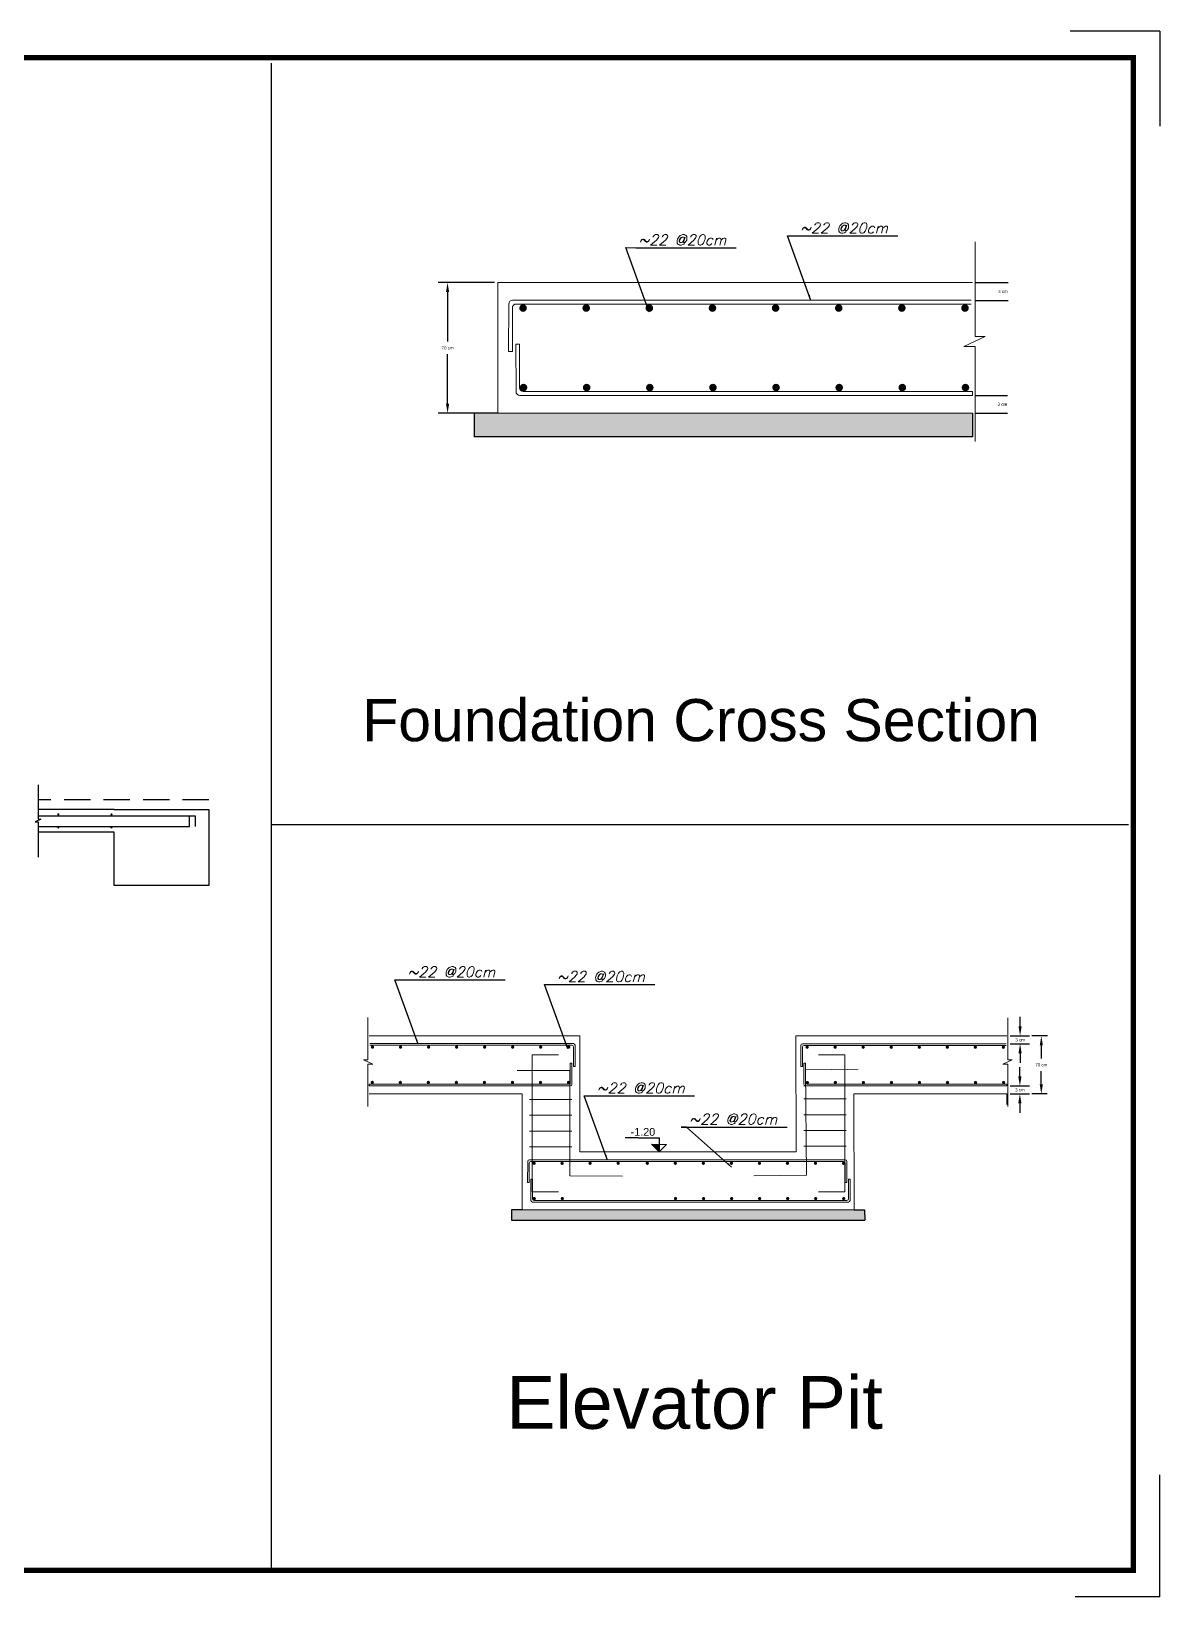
# Model space of a CAD drawing. Header units: inches. Extents: x -1152 to 1352, y 183 to 608.
# Drawn here: x 924.64 to 946.05, y 288.97 to 318.67 of the extents above; entities that cross this region are included whole.
import ezdxf

# ---------------------------------------------------------------- set-up
doc = ezdxf.new("R2010")
doc.units = ezdxf.units.IN
doc.header["$MEASUREMENT"] = 0
for name, pattern in [('CENTER2', [1.125, 0.75, -0.125, 0.125, -0.125]), ('DASHED', [0.75, 0.5, -0.25]), ('HIDDEN', [0.375, 0.25, -0.125])]:
    doc.linetypes.add(name, pattern=pattern)
for name, color, linetype, lineweight in [('armator tooli', 6, 'Continuous', 9), ('Layer4', 252, 'Continuous', 25), ('maghta', 2, 'Continuous', 9)]:
    doc.layers.add(name, color=color, linetype=linetype, lineweight=lineweight)
for name, color, linetype in [('AX', 1, 'CENTER2'), ('PDF_0', 7, 'Continuous'), ('PDF_Text', 7, 'Continuous'), ('SAZE_DRAWINGS', 7, 'Continuous')]:
    doc.layers.add(name, color=color, linetype=linetype)
doc.styles.add('PDF Arial', font='arial.ttf')
doc.styles.add('SAZE_STYLE', font='romancp.shx', dxfattribs={"oblique": 15})
doc.styles.get("Standard").update_dxf_attribs({"font": 'arial.ttf'})
doc.dimstyles.new('SAZE_DIM_STYLE', dxfattribs={"dimtxt": 0.2, "dimasz": 0.2, "dimexe": 0.1, "dimexo": 0.05, "dimgap": 0.05, "dimtad": 0, "dimzin": 0, "dimdsep": 46, "dimtxsty": 'SAZE_STYLE', "dimcen": 0.09, "dimclrd": 2, "dimclre": 2, "dimclrt": 3, "dimadec": 0, "dimazin": 0, "dimtfac": 1, "dimtdec": 4, "dimtix": 1, "dimtmove": 1, "dimatfit": 3, "dimfxl": 1, "dimtolj": 1, "dimtzin": 0, "dimarcsym": 0})
doc.dimstyles.get("Standard").update_dxf_attribs({"dimtxt": 0.18, "dimasz": 0.18, "dimexe": 0.18, "dimexo": 0.0625, "dimgap": 0.09, "dimtad": 0, "dimtih": 1, "dimtoh": 1, "dimdec": 4, "dimzin": 0, "dimdsep": 46, "dimtxsty": 'Standard', "dimcen": 0.09, "dimadec": 0, "dimazin": 0, "dimtfac": 1, "dimtdec": 4, "dimtofl": 0, "dimtmove": 0, "dimatfit": 3, "dimfxl": 1, "dimtolj": 1, "dimtzin": 0, "dimarcsym": 0})

# ---------------------------------------------------------------- blocks, each defined once
blk = doc.blocks.new('*D507')
at = {"color": 0, "lineweight": -2, "transparency": 16777216}
for p, q in [((943.393, 298.841), (943.393, 299.021)), ((943.206, 298.661), (943.573, 298.661)), ((943.206, 298.511), (943.573, 298.511)), ((943.393, 298.331), (943.393, 298.151))]:
    blk.add_line(p, q, dxfattribs=at)
at = {"color": 0, "transparency": 16777216}
for points in [[(943.363, 298.841), (943.423, 298.841), (943.393, 298.661)], [(943.363, 298.331), (943.423, 298.331), (943.393, 298.511)]]:
    blk.add_solid(points, dxfattribs=at)
at = {"layer": 'DEFPOINTS', "color": 0, "transparency": 16777216}
for p in [(943.143, 298.661), (943.143, 298.511), (943.393, 298.661)]:
    blk.add_point(p, dxfattribs=at)
at = {"color": 0, "transparency": 16777216, "insert": (943.393, 298.586), "char_height": 0.06, "attachment_point": 5}
blk.add_mtext('\\A1;3 cm', dxfattribs=at)
blk = doc.blocks.new('*D508')
at = {"color": 0, "lineweight": -2, "transparency": 16777216}
for p, q in [((943.397, 299.791), (943.397, 299.971)), ((943.206, 299.611), (943.577, 299.611)), ((943.206, 299.461), (943.577, 299.461)), ((943.397, 299.281), (943.397, 299.101))]:
    blk.add_line(p, q, dxfattribs=at)
at = {"color": 0, "transparency": 16777216}
for points in [[(943.367, 299.791), (943.427, 299.791), (943.397, 299.611)], [(943.367, 299.281), (943.427, 299.281), (943.397, 299.461)]]:
    blk.add_solid(points, dxfattribs=at)
at = {"layer": 'DEFPOINTS', "color": 0, "transparency": 16777216}
for p in [(943.143, 299.611), (943.143, 299.461), (943.397, 299.461)]:
    blk.add_point(p, dxfattribs=at)
at = {"color": 0, "transparency": 16777216, "insert": (943.397, 299.536), "char_height": 0.06, "attachment_point": 5}
blk.add_mtext('\\A1;3 cm', dxfattribs=at)
blk = doc.blocks.new('*D506')
at = {"color": 0, "lineweight": -2, "transparency": 16777216}
for p, q in [((943.919, 299.611), (943.62, 299.611)), ((943.8, 299.431), (943.8, 299.182)), ((943.8, 298.691), (943.8, 298.94)), ((943.914, 298.511), (943.62, 298.511))]:
    blk.add_line(p, q, dxfattribs=at)
at = {"color": 0, "transparency": 16777216}
for points in [[(943.77, 299.431), (943.83, 299.431), (943.8, 299.611)], [(943.77, 298.691), (943.83, 298.691), (943.8, 298.511)]]:
    blk.add_solid(points, dxfattribs=at)
at = {"layer": 'DEFPOINTS', "color": 0, "transparency": 16777216}
for p in [(943.982, 299.611), (943.8, 298.511), (943.976, 298.511)]:
    blk.add_point(p, dxfattribs=at)
at = {"color": 0, "transparency": 16777216, "insert": (943.8, 299.061), "char_height": 0.06, "attachment_point": 5}
blk.add_mtext('\\A1;70 cm', dxfattribs=at)
blk = doc.blocks.new('*D509')
at = {"color": 0, "lineweight": -2, "transparency": 16777216}
for p, q in [((933.424, 313.903), (932.354, 313.903)), ((932.534, 313.723), (932.534, 312.785)), ((932.534, 311.606), (932.534, 312.544)), ((933.424, 311.426), (932.354, 311.426))]:
    blk.add_line(p, q, dxfattribs=at)
at = {"color": 0, "transparency": 16777216}
for points in [[(932.504, 313.723), (932.564, 313.723), (932.534, 313.903)], [(932.504, 311.606), (932.564, 311.606), (932.534, 311.426)]]:
    blk.add_solid(points, dxfattribs=at)
at = {"layer": 'DEFPOINTS', "color": 0, "transparency": 16777216}
for p in [(933.486, 313.903), (932.534, 311.426), (933.486, 311.426)]:
    blk.add_point(p, dxfattribs=at)
at = {"color": 0, "transparency": 16777216, "insert": (932.534, 312.664), "char_height": 0.06, "attachment_point": 5}
blk.add_mtext('\\A1;70 cm', dxfattribs=at)
blk = doc.blocks.new('*D510')
at = {"color": 0, "lineweight": -2, "transparency": 16777216}
for p, q in [((942.555, 311.764), (943.161, 311.764)), ((942.555, 311.426), (943.161, 311.426))]:
    blk.add_line(p, q, dxfattribs=at)
at = {"layer": 'DEFPOINTS', "color": 0, "transparency": 16777216}
for p in [(942.493, 311.764), (943.061, 311.764), (942.493, 311.426)]:
    blk.add_point(p, dxfattribs=at)
at = {"color": 0, "transparency": 16777216, "insert": (943.061, 311.595), "char_height": 0.06, "attachment_point": 5}
blk.add_mtext('\\A1;3 cm', dxfattribs=at)
blk = doc.blocks.new('*D511')
at = {"color": 0, "lineweight": -2, "transparency": 16777216}
for p, q in [((942.555, 313.903), (943.171, 313.903)), ((942.555, 313.565), (943.171, 313.565))]:
    blk.add_line(p, q, dxfattribs=at)
at = {"layer": 'DEFPOINTS', "color": 0, "transparency": 16777216}
for p in [(942.493, 313.903), (942.493, 313.565), (943.071, 313.565)]:
    blk.add_point(p, dxfattribs=at)
at = {"color": 0, "transparency": 16777216, "insert": (943.071, 313.734), "char_height": 0.06, "attachment_point": 5}
blk.add_mtext('\\A1;3 cm', dxfattribs=at)

msp = doc.modelspace()

# ---------------------------------------------------------------- hatches: boundary and pattern name
h = msp.add_hatch()
h.set_pattern_fill('AR-CONC', color=256, scale=0.045032)
h.set_pattern_definition([(50, (719.74349, 246.18568), (0.32299624, -0.0282585), [0.03377396, -0.3715136]), (355, (719.7435, 246.18568), (-0.06248243, 0.3387268), [0.02701917, -0.29721086]), (100.45144, (719.7704, 246.18332), (0.2605138, 0.31046826), [0.02870345, -0.31573796]), (46.1842, (719.7435, 246.27574), (0.4805996, -0.07453656), [0.0506609, -0.5572704]), (96.63564, (719.78354, 246.26953), (0.4208965, 0.4386646), [0.0430552, -0.4736072]), (351.18416, (719.7435, 246.27574), (0.4208965, 0.4386646), [0.0405288, -0.4458163]), (21, (719.78852, 246.25323), (0.26879888, -0.18130713), [0.03377396, -0.3715136]), (326, (719.78852, 246.25323), (0.10956964, 0.3265492), [0.02701917, -0.29721086]), (71.45144, (719.81092, 246.23812), (0.3783685, 0.14524206), [0.02870345, -0.31573796]), (37.5, (719.74349, 246.18568), (0.00547582, 0.14990859), [0, -0.2936083, 0, -0.30171406, 0, -0.29833666]), (7.5, (719.74349, 246.18568), (0.11846534, 0.17761128), [0, -0.17202204, 0, -0.28685351, 0, -0.11370567]), (327.5, (719.64306, 246.18568), (0.240390646, -0.0101569), [0, -0.11257987, 0, -0.3512492, 0, -0.46608067]), (317.5, (719.59803, 246.18568), (0.2626201, 0.04507922), [0, -0.14635383, 0, -0.2332655, 0, -0.33098482])])
h.paths.add_polyline_path([(942.49281, 311.42606), (938.57607, 311.42606), (938.3727, 310.97574), (942.49281, 310.97574)])
h.paths.add_polyline_path([(938.57607, 311.42606), (933.70837, 311.42606), (933.45133, 310.97574), (938.3727, 310.97574)])
h.paths.add_polyline_path([(933.70837, 311.42606), (933.48642, 311.42606), (933.0361, 311.42606), (933.03614, 310.97574), (933.45133, 310.97574)])
h = msp.add_hatch()
h.set_pattern_fill('AR-CONC', color=256, scale=0.02)
h.set_pattern_definition([(50, (823.27543, 269.53759), (0.14345204, -0.01255043), [0.015, -0.165]), (355, (823.27543, 269.5376), (-0.02775027, 0.15043843), [0.012, -0.132]), (100.45144, (823.28738, 269.53655), (0.11570177, 0.137888), [0.01274804, -0.14022842]), (46.1842, (823.27543, 269.5776), (0.21344827, -0.03310386), [0.0225, -0.2475]), (96.63564, (823.29321, 269.57484), (0.1869324, 0.19482372), [0.01912207, -0.21034275]), (351.18416, (823.27543, 269.5776), (0.1869324, 0.1948237), [0.018, -0.198]), (21, (823.29543, 269.56759), (0.11938141, -0.08052378), [0.015, -0.165]), (326, (823.29543, 269.5676), (0.04866307, 0.14503), [0.012, -0.132]), (71.45144, (823.30537, 269.56088), (0.16804448, 0.06450623), [0.01274804, -0.14022842]), (37.5, (823.275425, 269.537594), (0.00243197, 0.06657877), [0, -0.1304, 0, -0.134, 0, -0.1325]), (7.5, (823.275425, 269.537594), (0.052613907, 0.078882342), [0, -0.0764, 0, -0.1274, 0, -0.0505]), (327.5, (823.230825, 269.537594), (0.106764487, -0.004510974), [0, -0.05, 0, -0.156, 0, -0.207]), (317.5, (823.210825, 269.53759), (0.116637234, 0.020021), [0, -0.065, 0, -0.1036, 0, -0.147])])
h.paths.add_polyline_path([(940.44671, 296.31295), (940.24671, 296.31295), (933.94671, 296.31275), (933.74671, 296.31274), (933.74506, 296.11275), (940.44835, 296.11295)])
at = {"layer": 'armator tooli'}
h = msp.add_hatch(color=256, dxfattribs=at)
h.dxf.hatch_style = 1
h.paths.add_polyline_path([(934.03872, 313.42031, 1), (933.89462, 313.42031, 1)])
h = msp.add_hatch(color=256, dxfattribs=at)
h.dxf.hatch_style = 1
h.paths.add_polyline_path([(935.23657, 313.42031, 1), (935.09247, 313.42031, 1)])
h = msp.add_hatch(color=256, dxfattribs=at)
h.dxf.hatch_style = 1
h.paths.add_polyline_path([(936.43442, 313.42031, 1), (936.29032, 313.42031, 1)])
h = msp.add_hatch(color=256, dxfattribs=at)
h.dxf.hatch_style = 1
h.paths.add_polyline_path([(937.63227, 313.42031, 1), (937.48817, 313.42031, 1)])
h = msp.add_hatch(color=256, dxfattribs=at)
h.dxf.hatch_style = 1
h.paths.add_polyline_path([(938.83012, 313.42031, 1), (938.68602, 313.42031, 1)])
h = msp.add_hatch(color=256, dxfattribs=at)
h.dxf.hatch_style = 1
h.paths.add_polyline_path([(940.02797, 313.42031, 1), (939.88387, 313.42031, 1)])
h = msp.add_hatch(color=256, dxfattribs=at)
h.dxf.hatch_style = 1
h.paths.add_polyline_path([(941.22582, 313.42031, 1), (941.08172, 313.42031, 1)])
h = msp.add_hatch(color=256, dxfattribs=at)
h.dxf.hatch_style = 1
h.paths.add_polyline_path([(942.42367, 313.42031, 1), (942.27957, 313.42031, 1)])
h = msp.add_hatch(color=256, dxfattribs=at)
h.dxf.hatch_style = 1
h.paths.add_polyline_path([(934.04755, 311.912, 1), (933.90345, 311.912, 1)])
h = msp.add_hatch(color=256, dxfattribs=at)
h.dxf.hatch_style = 1
h.paths.add_polyline_path([(935.2454, 311.912, 1), (935.1013, 311.912, 1)])
h = msp.add_hatch(color=256, dxfattribs=at)
h.dxf.hatch_style = 1
h.paths.add_polyline_path([(936.44325, 311.912, 1), (936.29915, 311.912, 1)])
h = msp.add_hatch(color=256, dxfattribs=at)
h.dxf.hatch_style = 1
h.paths.add_polyline_path([(937.6411, 311.912, 1), (937.497, 311.912, 1)])
h = msp.add_hatch(color=256, dxfattribs=at)
h.dxf.hatch_style = 1
h.paths.add_polyline_path([(938.83895, 311.912, 1), (938.69485, 311.912, 1)])
h = msp.add_hatch(color=256, dxfattribs=at)
h.dxf.hatch_style = 1
h.paths.add_polyline_path([(940.0368, 311.912, 1), (939.8927, 311.912, 1)])
h = msp.add_hatch(color=256, dxfattribs=at)
h.dxf.hatch_style = 1
h.paths.add_polyline_path([(941.23465, 311.912, 1), (941.09055, 311.912, 1)])
h = msp.add_hatch(color=256, dxfattribs=at)
h.dxf.hatch_style = 1
h.paths.add_polyline_path([(942.4325, 311.912, 1), (942.2884, 311.912, 1)])
h = msp.add_hatch(color=256, dxfattribs=at)
h.dxf.hatch_style = 1
h.paths.add_polyline_path([(931.07742, 299.39845, -1), (931.14142, 299.39845, -1)])
h = msp.add_hatch(color=256, dxfattribs=at)
h.dxf.hatch_style = 1
h.paths.add_polyline_path([(931.60942, 299.39845, -1), (931.67342, 299.39845, -1)])
h = msp.add_hatch(color=256, dxfattribs=at)
h.dxf.hatch_style = 1
h.paths.add_polyline_path([(932.14142, 299.39845, -1), (932.20542, 299.39845, -1)])
h = msp.add_hatch(color=256, dxfattribs=at)
h.dxf.hatch_style = 1
h.paths.add_polyline_path([(932.67342, 299.39845, -1), (932.73742, 299.39845, -1)])
h = msp.add_hatch(color=256, dxfattribs=at)
h.dxf.hatch_style = 1
h.paths.add_polyline_path([(933.20542, 299.39845, -1), (933.26942, 299.39845, -1)])
h = msp.add_hatch(color=256, dxfattribs=at)
h.dxf.hatch_style = 1
h.paths.add_polyline_path([(933.73742, 299.39845, -1), (933.80142, 299.39845, -1)])
h = msp.add_hatch(color=256, dxfattribs=at)
h.dxf.hatch_style = 1
h.paths.add_polyline_path([(934.26942, 299.39845, -1), (934.33342, 299.39845, -1)])
h = msp.add_hatch(color=256, dxfattribs=at)
h.dxf.hatch_style = 1
h.paths.add_polyline_path([(934.80142, 299.39845, -1), (934.86542, 299.39845, -1)])
h = msp.add_hatch(color=256, dxfattribs=at)
h.dxf.hatch_style = 1
h.paths.add_polyline_path([(939.38829, 299.39671, 1), (939.32429, 299.39671, 1)])
h = msp.add_hatch(color=256, dxfattribs=at)
h.dxf.hatch_style = 1
h.paths.add_polyline_path([(939.92029, 299.39671, 1), (939.85629, 299.39671, 1)])
h = msp.add_hatch(color=256, dxfattribs=at)
h.dxf.hatch_style = 1
h.paths.add_polyline_path([(940.45229, 299.39671, 1), (940.38829, 299.39671, 1)])
h = msp.add_hatch(color=256, dxfattribs=at)
h.dxf.hatch_style = 1
h.paths.add_polyline_path([(940.98429, 299.39671, 1), (940.92029, 299.39671, 1)])
h = msp.add_hatch(color=256, dxfattribs=at)
h.dxf.hatch_style = 1
h.paths.add_polyline_path([(941.51629, 299.39671, 1), (941.45229, 299.39671, 1)])
h = msp.add_hatch(color=256, dxfattribs=at)
h.dxf.hatch_style = 1
h.paths.add_polyline_path([(942.04829, 299.39671, 1), (941.98429, 299.39671, 1)])
h = msp.add_hatch(color=256, dxfattribs=at)
h.dxf.hatch_style = 1
h.paths.add_polyline_path([(942.58029, 299.39671, 1), (942.51629, 299.39671, 1)])
h = msp.add_hatch(color=256, dxfattribs=at)
h.dxf.hatch_style = 1
h.paths.add_polyline_path([(943.11229, 299.39671, 1), (943.04829, 299.39671, 1)])
h = msp.add_hatch(color=256, dxfattribs=at)
h.dxf.hatch_style = 1
h.paths.add_polyline_path([(931.0735, 298.72857, -1), (931.1375, 298.72857, -1)])
h = msp.add_hatch(color=256, dxfattribs=at)
h.dxf.hatch_style = 1
h.paths.add_polyline_path([(931.6055, 298.72857, -1), (931.6695, 298.72857, -1)])
h = msp.add_hatch(color=256, dxfattribs=at)
h.dxf.hatch_style = 1
h.paths.add_polyline_path([(932.1375, 298.72857, -1), (932.2015, 298.72857, -1)])
h = msp.add_hatch(color=256, dxfattribs=at)
h.dxf.hatch_style = 1
h.paths.add_polyline_path([(932.6695, 298.72857, -1), (932.7335, 298.72857, -1)])
h = msp.add_hatch(color=256, dxfattribs=at)
h.dxf.hatch_style = 1
h.paths.add_polyline_path([(933.2015, 298.72857, -1), (933.2655, 298.72857, -1)])
h = msp.add_hatch(color=256, dxfattribs=at)
h.dxf.hatch_style = 1
h.paths.add_polyline_path([(933.7335, 298.72857, -1), (933.7975, 298.72857, -1)])
h = msp.add_hatch(color=256, dxfattribs=at)
h.dxf.hatch_style = 1
h.paths.add_polyline_path([(934.2655, 298.72857, -1), (934.3295, 298.72857, -1)])
h = msp.add_hatch(color=256, dxfattribs=at)
h.dxf.hatch_style = 1
h.paths.add_polyline_path([(934.7975, 298.72857, -1), (934.8615, 298.72857, -1)])
h = msp.add_hatch(color=256, dxfattribs=at)
h.dxf.hatch_style = 1
h.paths.add_polyline_path([(939.39222, 298.72683, 1), (939.32822, 298.72683, 1)])
h = msp.add_hatch(color=256, dxfattribs=at)
h.dxf.hatch_style = 1
h.paths.add_polyline_path([(939.92422, 298.72683, 1), (939.86022, 298.72683, 1)])
h = msp.add_hatch(color=256, dxfattribs=at)
h.dxf.hatch_style = 1
h.paths.add_polyline_path([(940.45622, 298.72683, 1), (940.39222, 298.72683, 1)])
h = msp.add_hatch(color=256, dxfattribs=at)
h.dxf.hatch_style = 1
h.paths.add_polyline_path([(940.98822, 298.72683, 1), (940.92422, 298.72683, 1)])
h = msp.add_hatch(color=256, dxfattribs=at)
h.dxf.hatch_style = 1
h.paths.add_polyline_path([(941.52022, 298.72683, 1), (941.45622, 298.72683, 1)])
h = msp.add_hatch(color=256, dxfattribs=at)
h.dxf.hatch_style = 1
h.paths.add_polyline_path([(942.05222, 298.72683, 1), (941.98822, 298.72683, 1)])
h = msp.add_hatch(color=256, dxfattribs=at)
h.dxf.hatch_style = 1
h.paths.add_polyline_path([(942.58422, 298.72683, 1), (942.52022, 298.72683, 1)])
h = msp.add_hatch(color=256, dxfattribs=at)
h.dxf.hatch_style = 1
h.paths.add_polyline_path([(943.11622, 298.72683, 1), (943.05222, 298.72683, 1)])
h = msp.add_hatch(color=256, dxfattribs=at)
h.dxf.hatch_style = 1
h.paths.add_polyline_path([(934.20716, 297.19451, 1), (934.14316, 297.19451, 1)])
h = msp.add_hatch(color=256, dxfattribs=at)
h.dxf.hatch_style = 1
h.paths.add_polyline_path([(934.73916, 297.19448, 1), (934.67516, 297.19449, 1)])
h = msp.add_hatch(color=256, dxfattribs=at)
h.dxf.hatch_style = 1
h.paths.add_polyline_path([(935.27116, 297.19446, 1), (935.20716, 297.19446, 1)])
h = msp.add_hatch(color=256, dxfattribs=at)
h.dxf.hatch_style = 1
h.paths.add_polyline_path([(935.80316, 297.19443, 1), (935.73916, 297.19443, 1)])
h = msp.add_hatch(color=256, dxfattribs=at)
h.dxf.hatch_style = 1
h.paths.add_polyline_path([(936.2913, 297.19469, 1), (936.3553, 297.19468, 1)])
h = msp.add_hatch(color=256, dxfattribs=at)
h.dxf.hatch_style = 1
h.paths.add_polyline_path([(936.8233, 297.19466, 1), (936.8873, 297.19466, 1)])
h = msp.add_hatch(color=256, dxfattribs=at)
h.dxf.hatch_style = 1
h.paths.add_polyline_path([(937.3553, 297.19463, 1), (937.4193, 297.19463, 1)])
h = msp.add_hatch(color=256, dxfattribs=at)
h.dxf.hatch_style = 1
h.paths.add_polyline_path([(937.8873, 297.19461, 1), (937.9513, 297.1946, 1)])
h = msp.add_hatch(color=256, dxfattribs=at)
h.dxf.hatch_style = 1
h.paths.add_polyline_path([(938.4193, 297.19458, 1), (938.4833, 297.19458, 1)])
h = msp.add_hatch(color=256, dxfattribs=at)
h.dxf.hatch_style = 1
h.paths.add_polyline_path([(938.9513, 297.19456, 1), (939.0153, 297.19455, 1)])
h = msp.add_hatch(color=256, dxfattribs=at)
h.dxf.hatch_style = 1
h.paths.add_polyline_path([(939.4833, 297.19453, 1), (939.5473, 297.19453, 1)])
h = msp.add_hatch(color=256, dxfattribs=at)
h.dxf.hatch_style = 1
h.paths.add_polyline_path([(940.0153, 297.1945, 1), (940.0793, 297.1945, 1)])
h = msp.add_hatch(color=256, dxfattribs=at)
h.dxf.hatch_style = 1
h.paths.add_polyline_path([(934.21105, 296.52462, 1), (934.14705, 296.52463, 1)])
h = msp.add_hatch(color=256, dxfattribs=at)
h.dxf.hatch_style = 1
h.paths.add_polyline_path([(934.74305, 296.5246, 1), (934.67905, 296.5246, 1)])
h = msp.add_hatch(color=256, dxfattribs=at)
h.dxf.hatch_style = 1
h.paths.add_polyline_path([(936.82719, 296.52478, 1), (936.89119, 296.52477, 1)])
h = msp.add_hatch(color=256, dxfattribs=at)
h.dxf.hatch_style = 1
h.paths.add_polyline_path([(937.35919, 296.52475, 1), (937.42319, 296.52475, 1)])
h = msp.add_hatch(color=256, dxfattribs=at)
h.dxf.hatch_style = 1
h.paths.add_polyline_path([(937.89119, 296.52472, 1), (937.95519, 296.52472, 1)])
h = msp.add_hatch(color=256, dxfattribs=at)
h.dxf.hatch_style = 1
h.paths.add_polyline_path([(938.42319, 296.5247, 1), (938.48719, 296.52469, 1)])
h = msp.add_hatch(color=256, dxfattribs=at)
h.dxf.hatch_style = 1
h.paths.add_polyline_path([(938.95519, 296.52467, 1), (939.01919, 296.52467, 1)])
h = msp.add_hatch(color=256, dxfattribs=at)
h.dxf.hatch_style = 1
h.paths.add_polyline_path([(939.48719, 296.52465, 1), (939.55119, 296.52464, 1)])
h = msp.add_hatch(color=256, dxfattribs=at)
h.dxf.hatch_style = 1
h.paths.add_polyline_path([(940.01919, 296.52462, 1), (940.08319, 296.52462, 1)])

# ---------------------------------------------------------------- linework, layer by layer
for p, q in [((929.1864, 318.06943), (929.1864, 289.47097)), ((933.48642, 311.42606), (933.0361, 311.42606)), ((933.0361, 311.42606), (933.03614, 310.97574)), ((942.49281, 311.42606), (942.49281, 310.97574)), ((942.49281, 310.97574), (933.03614, 310.97574)), ((924.7668, 304.37391), (924.7668, 303.72585)), ((926.2068, 303.90556), (924.7668, 303.90556)), ((926.2068, 303.90556), (928.0068, 303.90556)), ((928.0068, 303.90556), (928.0068, 302.46556)), ((924.81996, 303.72585), (924.70833, 303.67408)), ((924.70833, 303.67408), (924.7668, 303.67408)), ((924.7668, 303.78791), (927.74444, 303.78791)), ((924.7668, 303.72585), (924.81996, 303.72585)), ((924.7668, 303.67408), (924.7668, 303.47356)), ((924.7668, 303.58664), (927.63553, 303.58664)), ((927.63553, 303.58664), (927.63553, 303.78791)), ((927.74444, 303.78791), (927.74444, 303.58664)), ((929.18075, 303.61994), (945.4523, 303.61994)), ((926.2068, 303.47356), (924.7668, 303.47356)), ((924.7668, 303.47356), (924.7668, 303.0052)), ((926.2068, 302.46556), (926.2068, 303.47356)), ((928.0068, 302.46556), (926.2068, 302.46556)), ((943.143, 298.51101), (943.143, 298.31101)), ((936.14815, 297.67449), (935.90496, 297.67449)), ((933.74671, 296.31274), (933.74506, 296.11275)), ((933.74506, 296.11275), (940.44835, 296.11295)), ((933.94671, 296.31275), (933.74671, 296.31274)), ((940.24671, 296.31295), (940.44671, 296.31295)), ((940.44671, 296.31295), (940.44835, 296.11295))]:
    msp.add_line(p, q)
at = {"linetype": 'DASHED'}
msp.add_line((928.0068, 304.08885), (924.7668, 304.08885), dxfattribs=at)
at = {"layer": 'armator tooli'}
for p, q in [((933.6916, 312.59645), (933.69432, 313.4973)), ((933.76365, 313.42504), (933.76365, 312.59645)), ((933.76637, 313.56914), (933.87623, 313.56914)), ((933.87623, 313.49709), (933.8357, 313.49709)), ((933.87623, 313.56914), (942.4679, 313.56914)), ((942.4679, 313.49709), (933.87623, 313.49709)), ((933.76365, 312.59645), (933.6916, 312.59645)), ((933.90115, 312.73649), (933.8291, 312.73649)), ((933.8291, 312.73649), (933.83284, 311.83555)), ((933.90115, 311.9079), (933.90115, 312.73649)), ((942.49281, 311.7638), (933.90489, 311.7638)), ((933.9732, 311.83585), (942.49281, 311.83585)), ((942.49281, 311.7638), (942.49281, 311.83585)), ((934.87358, 299.46455), (931.05778, 299.46455)), ((931.05778, 299.43255), (934.87358, 299.43255)), ((934.92238, 299.46455), (934.87358, 299.46455)), ((934.87358, 299.43255), (934.89158, 299.43255)), ((934.92358, 299.40055), (934.92358, 299.03255)), ((934.95558, 299.03255), (934.95438, 299.43265)), ((939.23413, 299.03081), (939.23534, 299.43091)), ((939.26613, 299.39881), (939.26613, 299.03081)), ((939.26734, 299.46281), (939.31613, 299.46281)), ((939.31613, 299.43081), (939.29813, 299.43081)), ((939.31613, 299.46281), (943.13194, 299.46281)), ((943.13194, 299.43081), (939.31613, 299.43081)), ((934.63973, 299.25359), (934.13973, 299.25359)), ((934.13973, 299.25359), (934.13973, 296.65359)), ((934.86252, 298.72675), (934.86252, 299.09475)), ((934.86252, 299.09475), (934.89452, 299.09475)), ((934.89452, 299.09475), (934.89285, 298.69462)), ((939.32719, 299.09301), (939.29519, 299.09301)), ((939.29519, 299.09301), (939.29686, 298.69287)), ((939.32719, 298.72501), (939.32719, 299.09301)), ((939.56906, 299.25145), (940.06906, 299.25145)), ((940.06906, 299.25145), (940.06906, 296.65145)), ((933.85533, 298.95698), (934.85533, 298.95698)), ((934.85533, 298.95698), (934.85533, 296.95698)), ((934.92358, 299.03255), (934.95558, 299.03255)), ((939.26613, 299.03081), (939.23413, 299.03081)), ((940.32726, 298.97709), (939.32729, 298.96952)), ((939.32729, 298.96952), (939.34244, 296.96958)), ((931.04671, 298.66275), (931.04671, 298.69475)), ((934.83052, 298.69475), (931.04671, 298.69475)), ((931.04671, 298.66275), (934.86085, 298.66275)), ((934.86252, 298.69475), (934.86252, 298.72709)), ((939.32719, 298.66101), (939.29519, 298.66101)), ((943.143, 298.66101), (939.32886, 298.66101)), ((939.35919, 298.69301), (943.143, 298.69301)), ((943.143, 298.66101), (943.143, 298.69301)), ((934.09058, 298.40611), (934.89058, 298.40611)), ((939.29628, 298.41596), (940.09628, 298.41596)), ((934.09058, 298.10611), (934.89058, 298.10611)), ((939.29628, 298.11596), (940.09628, 298.11596)), ((934.09058, 297.80611), (934.89058, 297.80611)), ((939.29628, 297.81596), (940.09628, 297.81596)), ((934.09058, 297.50611), (934.89058, 297.50611)), ((939.29628, 297.51596), (940.09628, 297.51596)), ((934.05298, 296.82862), (934.05421, 297.22871)), ((934.085, 297.19661), (934.08498, 296.82861)), ((934.08621, 297.26061), (934.135, 297.26061)), ((934.135, 297.22861), (934.117, 297.22861)), ((934.135, 297.26061), (936.27563, 297.26051)), ((936.27562, 297.22851), (934.135, 297.22861)), ((936.26452, 297.26051), (940.07866, 297.26032)), ((940.04833, 297.22832), (936.26452, 297.22851)), ((940.08033, 297.19632), (940.08031, 296.82832)), ((940.11231, 296.82832), (940.11066, 297.22845)), ((934.08498, 296.82861), (934.05298, 296.82862)), ((934.14605, 296.89081), (934.11405, 296.89081)), ((934.11405, 296.89081), (934.11569, 296.49068)), ((934.14603, 296.52281), (934.14605, 296.89081)), ((934.85533, 296.95698), (935.85531, 296.95105)), ((939.34244, 296.96958), (938.34253, 296.95607)), ((940.08031, 296.82832), (940.11231, 296.82832)), ((940.14136, 296.52251), (940.14138, 296.89051)), ((940.14138, 296.89051), (940.17338, 296.89051)), ((940.17338, 296.89051), (940.17215, 296.49042)), ((934.13973, 296.65359), (934.63973, 296.65267)), ((936.27555, 296.4587), (934.14769, 296.45881)), ((934.17803, 296.49081), (936.27555, 296.4907)), ((936.27555, 296.4907), (940.09136, 296.49052)), ((940.09136, 296.45852), (936.27555, 296.4587)), ((940.06906, 296.65145), (939.56906, 296.65052)), ((940.09136, 296.49052), (940.10936, 296.49052)), ((940.14015, 296.45852), (940.09136, 296.45852))]:
    msp.add_line(p, q, dxfattribs=at)
for centre, radius, start, end in [((933.76637, 313.49709), 0.07205, 90.001399, 179.826928), ((933.8357, 313.42504), 0.07205, 90, 180), ((933.9732, 311.9079), 0.07205, 180, 270), ((933.90489, 311.83585), 0.07205, 180.23825, 270), ((934.89158, 299.40055), 0.032, 0, 90), ((934.92238, 299.43255), 0.032, 0.173072, 89.998601), ((939.26734, 299.43081), 0.032, 90.001399, 179.826928), ((939.29813, 299.39881), 0.032, 90, 180), ((934.83052, 298.72675), 0.032, 270, 0), ((934.86085, 298.69475), 0.032, 270, 359.76175), ((939.32886, 298.69301), 0.032, 180.23825, 270), ((939.35919, 298.72501), 0.032, 180, 270), ((934.08621, 297.22861), 0.032, 89.998601, 179.82413), ((934.117, 297.19661), 0.032, 89.997201, 179.997201), ((940.04833, 297.19632), 0.032, 359.997201, 89.997201), ((940.07866, 297.22832), 0.032, 0.235451, 89.997201), ((934.14769, 296.49081), 0.032, 180.235451, 269.997201), ((934.17803, 296.52281), 0.032, 179.997201, 269.997201), ((940.10936, 296.52252), 0.032, 269.997201, 359.997201), ((940.14015, 296.49052), 0.032, 269.998601, 359.82413)]:
    msp.add_arc(centre, radius, start, end, dxfattribs=at)
at = {"layer": 'AX', "linetype": 'HIDDEN', "ltscale": 10, "const_width": 0.01984}
for points in [[(925.1592, 303.81392, -1), (925.13936, 303.81392, -1)], [(926.1672, 303.81392, -1), (926.14736, 303.81392, -1)], [(925.1592, 303.56521, 1), (925.13936, 303.56521, 1)], [(926.1672, 303.56521, 1), (926.14736, 303.56521, 1)]]:
    msp.add_lwpolyline(points, format="xyb", close=True, dxfattribs=at)
at = {"layer": 'Layer4'}
for p, q in [((946.04598, 318.67127), (944.34798, 318.67127)), ((946.04598, 318.67127), (946.04598, 316.87257)), ((946.04598, 288.97127), (946.04598, 291.28531)), ((946.04598, 288.97127), (946.04598, 289.97127)), ((946.04598, 288.97127), (944.44109, 288.97127))]:
    msp.add_line(p, q, dxfattribs=at)
at = {"layer": 'Layer4', "const_width": 0.1}
msp.add_lwpolyline([(904.54598, 318.17127), (945.54598, 318.17127), (945.54598, 289.47127), (904.54598, 289.47127)], close=True, dxfattribs=at)
at = {"layer": 'maghta'}
for p, q in [((942.54471, 312.87848), (942.54471, 314.67976)), ((933.48642, 313.90282), (942.49281, 313.90282)), ((933.48642, 313.90282), (933.48642, 311.42606)), ((942.73337, 312.87848), (942.33247, 312.68983)), ((942.54471, 312.87848), (942.73337, 312.87848)), ((942.33247, 312.68983), (942.54471, 312.68983)), ((942.54471, 312.68983), (942.54471, 310.88855)), ((942.49281, 311.42606), (933.48642, 311.42606)), ((931.02366, 299.15781), (931.02366, 299.95781)), ((943.16605, 299.15607), (943.16605, 299.95607)), ((935.04671, 299.61275), (931.04671, 299.61275)), ((935.04671, 299.61275), (935.04671, 297.41275)), ((939.14671, 297.41101), (939.143, 299.61101)), ((939.143, 299.61101), (943.143, 299.61101)), ((931.02366, 299.15781), (930.93987, 299.15781)), ((930.93987, 299.15781), (931.11792, 299.07402)), ((943.24984, 299.15607), (943.07179, 299.07228)), ((943.16605, 299.15607), (943.24984, 299.15607)), ((931.11792, 299.07402), (931.02366, 299.07402)), ((931.02366, 299.07402), (931.02366, 298.27402)), ((943.07179, 299.07228), (943.16605, 299.07228)), ((943.16605, 299.07228), (943.16605, 298.27228)), ((931.04671, 298.51275), (933.94671, 298.51275)), ((933.94671, 298.51275), (933.94671, 296.31275)), ((940.24671, 296.31295), (940.24314, 298.51294)), ((943.143, 298.51101), (940.24314, 298.51101)), ((935.04671, 297.41275), (939.14671, 297.41101)), ((933.94671, 296.31275), (940.24671, 296.31295))]:
    msp.add_line(p, q, dxfattribs=at)
at = {"layer": 'PDF_0', "lineweight": 25}
msp.add_lwpolyline([(936.14815, 297.67449), (936.54674, 297.67449), (936.54674, 297.55468), (936.54674, 297.41183), (936.40619, 297.55468), (936.68728, 297.55238), (936.54674, 297.41183)], dxfattribs=at)
at = {"layer": 'PDF_0', "transparency": 33554559}
for points in [[(933.04671, 299.7556), (933.04671, 299.7556), (932.90617, 299.7556)], [(936.54674, 297.55468), (936.54674, 297.55468), (936.40619, 297.55468)], [(936.54674, 297.55468), (936.40619, 297.55468), (936.54674, 297.41183)]]:
    msp.add_solid(points, dxfattribs=at)

# ---------------------------------------------------------------- texts
at = {"color": 6, "attachment_point": 1}
for s, insert, char_height in [('\\pxqc;Foundation Cross Section', (908.81955, 306.00185), 0.8), ('\\pxqc;Elevator Pit', (908.69506, 293.15647), 1)]:
    msp.add_mtext_dynamic_manual_height_columns(s, width=57.0507531, gutter_width=36.72032, heights=[0], dxfattribs=dict(at, insert=insert, char_height=char_height))
at = {"layer": 'PDF_Text', "insert": (936.47394, 297.71446), "char_height": 0.146565, "attachment_point": 9, "style": 'PDF Arial'}
msp.add_mtext('-1.20', dxfattribs=at)
at = {"layer": 'SAZE_DRAWINGS', "char_height": 0.2, "attachment_point": 7, "style": 'SAZE_STYLE'}
for insert in [(939.22156, 314.83895), (936.15443, 314.61589), (931.77056, 300.72568), (934.60895, 300.63652), (935.3639, 298.52274), (937.11812, 297.93056)]:
    msp.add_mtext('\\A1;~22 @20cm', dxfattribs=dict(at, insert=insert))

# ---------------------------------------------------------------- dimensions: what is measured, and where the dimension line sits
for base, p1, p2, text, override, picture, middle in [((932.53359, 311.42606), (933.48642, 313.90282), (933.48642, 311.42606), '70 cm', {"dimtxt": 0.06, "dimtix": 1, "dimatfit": 0}, '*D509', (932.53359, 312.66444)), ((943.07105, 313.56508), (942.49281, 313.90282), (942.49281, 313.56508), '3 cm', {"dimtxt": 0.06, "dimexe": 0.1, "dimdec": 3, "dimsd1": 1, "dimsd2": 1, "dimtdec": 3, "dimtix": 1, "dimatfit": 0}, '*D511', (943.07105, 313.73395)), ((943.06143, 311.7638), (942.49281, 311.42606), (942.49281, 311.7638), '3 cm', {"dimtxt": 0.06, "dimexe": 0.1, "dimdec": 3, "dimsd1": 1, "dimsd2": 1, "dimtdec": 3, "dimtix": 1, "dimatfit": 0}, '*D510', (943.06143, 311.59493)), ((943.39723, 299.46101), (943.143, 299.61101), (943.143, 299.46101), '3 cm', {"dimtxt": 0.06, "dimdec": 3, "dimtdec": 3, "dimtix": 1, "dimatfit": 0}, '*D508', (943.39723, 299.53601)), ((943.39286, 298.66101), (943.143, 298.51101), (943.143, 298.66101), '3 cm', {"dimtxt": 0.06, "dimdec": 3, "dimtdec": 3, "dimtix": 1, "dimatfit": 0}, '*D507', (943.39286, 298.58601))]:
    dim = msp.add_linear_dim(base=base, p1=p1, p2=p2, angle=90, text=text, dimstyle='Standard', override=override)
    dim.commit()
    dim.dimension.update_dxf_attribs({"geometry": picture, "text_midpoint": middle})
dim = msp.add_linear_dim(base=(943.80011, 298.51101), p1=(943.98156, 299.61101), p2=(943.97622, 298.51101), angle=90, text='70 cm', dimstyle='Standard', override={"dimtxt": 0.06, "dimtix": 1, "dimatfit": 0})
dim.commit()
dim.dimension.update_dxf_attribs({"geometry": '*D506', "text_midpoint": (943.80011, 299.06101), "dimtype": 160})

# ---------------------------------------------------------------- leaders
at = {"layer": 'SAZE_DRAWINGS', "annotation_type": 0, "has_hookline": 1, "hookline_direction": 0, "text_width": 1.85714}
for points in [[(936.36117, 313.34384), (935.91785, 314.56715), (936.10443, 314.56589)], [(939.4283, 313.5669), (938.98499, 314.79021), (939.17156, 314.78895)], [(931.9773, 299.45363), (931.53399, 300.67694), (931.72056, 300.67568)], [(934.81569, 299.36447), (934.37238, 300.58778), (934.55895, 300.58652)], [(935.57064, 297.25069), (935.12733, 298.474), (935.3139, 298.47274)], [(937.9239, 297.12252), (937.06812, 297.88077), (936.96812, 297.88056), (937.06812, 297.88056)]]:
    msp.add_leader(points, dimstyle='SAZE_DIM_STYLE', override={"dimasz": 0.1, "dimgap": 0.05, "dimtad": 1, "dimdec": 3, "dimse1": 1, "dimse2": 1, "dimclrd": 2}, dxfattribs=at)

doc.saveas('drawing.dxf')
